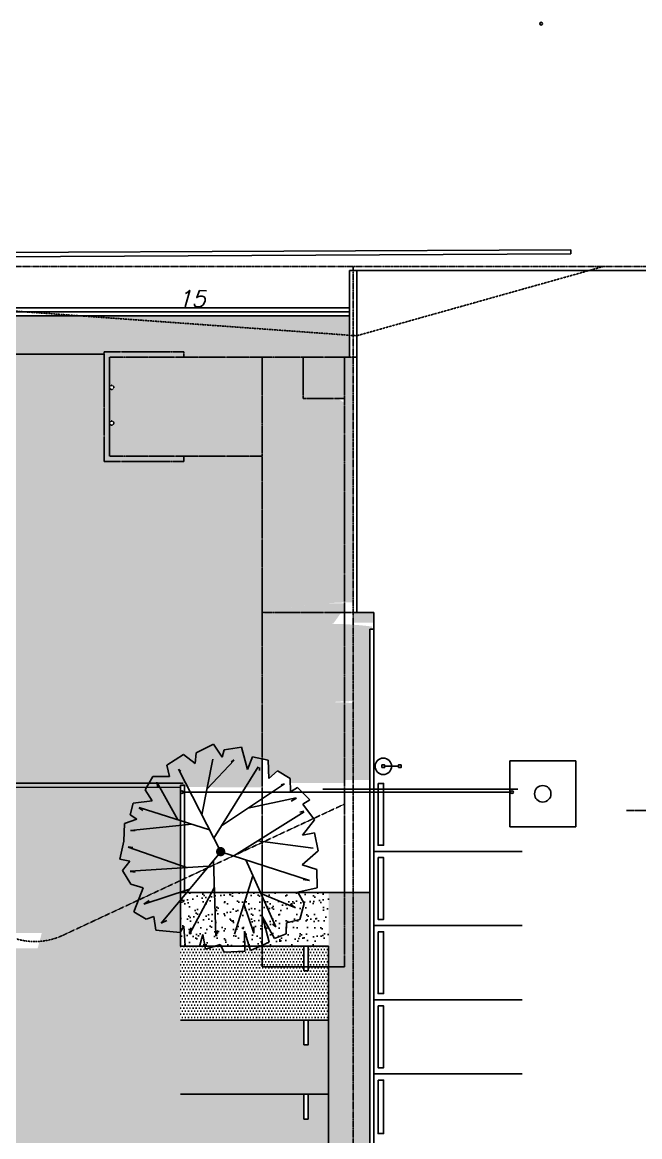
# Model space of a CAD drawing. Extents: x -13328 to 38686, y -10157 to 7853.
# Drawn here: x 24005 to 24904, y 5069 to 6692 of the extents above; entities that cross this region are included whole.
import ezdxf
from ezdxf.enums import TextEntityAlignment as Align

# ---------------------------------------------------------------- set-up
doc = ezdxf.new("R2010")
doc.units = 0
doc.header["$LTSCALE"] = 1.5
doc.header["$MEASUREMENT"] = 0
for name, pattern in [('CENTER', [2, 1.25, -0.25, 0.25, -0.25]), ('CENTER2', [1.125, 0.7500000000000001, -0.125, 0.125, -0.125]), ('HIDDEN', [0.375, 0.25, -0.125]), ('PHANTOM2', [1.25, 0.6250000000000001, -0.125, 0.125, -0.125, 0.125, -0.125])]:
    doc.linetypes.add(name, pattern=pattern)
doc.layers.get('0').update_dxf_attribs({"color": 8})
for name, color, linetype in [('C-Conc-curb', 3, 'Continuous'), ('C-curb-exs', 41, 'Continuous'), ('C-fence-chain-link', 2, 'FENCE_'), ('C-fence-chain-link-exs', 30, 'FENCE_'), ('C-grades-contour-exs', 8, 'HIDDEN'), ('C-PROP-LINE', 7, 'PHANTOM2'), ('C-STRIPE-exs', 8, 'Continuous'), ('C-STRIPING', 2, 'Continuous'), ('Demo', 8, 'CENTER2'), ('Grid', 8, 'CENTER'), ('HATCH-asphalt', 8, 'Continuous'), ('Hatch-conc', 1, 'Continuous'), ('L-trees', 8, 'CENTER2')]:
    doc.layers.add(name, color=color, linetype=linetype)
doc.styles.add('SIMP210', font='ROMANS.SHX', dxfattribs={"oblique": 15, "height": 34})
doc.styles.add('STANDARD_', font='txt')
doc.linetypes.add('FENCE_', pattern='A,1.5,-0.1,["X",STANDARD_,S=0.1,R=0,X=-0.05,Y=-0.05],-0.08', length=1.68)
pattern_1 = [(0, (25232.39942423953, 4477.274711707314), (2.25, 4.5), [0, -4.5])]

# ---------------------------------------------------------------- blocks, each defined once
blk = doc.blocks.new('AE24A')
for p, q in [((-0.05703983792432155, 0.5233398228817805), (0.04115298877468376, 0.5437947310554136)), ((0.04115298877468376, 0.5437947310554136), (0.05135860387736102, 0.4906296988685881)), ((-0.2616028611521415, 0.4722357944438045), (-0.1981799534155471, 0.4885908564504007)), ((-0.1981799534155471, 0.4885908564504007), (-0.1756760891983049, 0.4518030476008335)), ((-0.1756760891983049, 0.4518030476008335), (-0.1511439797081948, 0.519262138045633)), ((-0.1511439797081948, 0.519262138045633), (-0.05703983792432155, 0.5233398228817805)), ((-0.1476411303226541, 0.1548052463913336), (-0.1147343510017436, 0.485708428081125)), ((-0.1147343510017436, 0.485708428081125), (-0.1147343510017436, 0.4621516840998083)), ((-0.02573256119626421, 0.4993919879198074), (-0.02148890594958175, 0.4739300560904667)), ((0.08624245895066451, 0.1850629282416776), (-0.02499349992262978, 0.4994109958643094)), ((0.05135860387736102, 0.4906296988685881), (0.1025154568690141, 0.5294785114670049)), ((0.07862104422406446, 0.06521432753652334), (0.1055604620416943, 0.4888432261068374)), ((0.1025154568690141, 0.5294785114670049), (0.1761439797085131, 0.4845131716140259)), ((0.1073713816515465, 0.4884057476883754), (0.1110177792654667, 0.4621516840998083)), ((0.1761439797085131, 0.4845131716140259), (0.1945591590106233, 0.4190929235874137)), ((-0.2738689158970828, 0.3700277375676251), (-0.2616028611521415, 0.4722357944438045)), ((-0.1173527717544403, 0.06026454770471901), (-0.2387783022784333, 0.4392766514793038)), ((-0.2359382193023976, 0.4407805693335831), (-0.2227027611295398, 0.4209273820742965)), ((0.1945591590106233, 0.4190929235874137), (0.2518329421902763, 0.4395256704303847)), ((0.2518329421902763, 0.4395256704303847), (0.3254614650297754, 0.4681581096074297)), ((0.3254614650297754, 0.4681581096074297), (0.3643200689068635, 0.4027378615808175)), ((-0.4047712219160076, 0.3659278914005881), (-0.3331709443493764, 0.4068155464171923)), ((-0.4047712219160076, 0.2759750503641953), (-0.4047712219160076, 0.3659278914005881)), ((-0.3331709443493764, 0.4068155464171923), (-0.2738689158970828, 0.3700277375676251)), ((0.2032504035671536, 0.1689000102924183), (0.2827857045269866, 0.4150381960207596)), ((0.2827857045269866, 0.4150381960207596), (0.2631550845037509, 0.3855922659859061)), ((0.3643200689068635, 0.4027378615808175), (0.3499935745196581, 0.3597892028153638)), ((-0.374840066367824, 0.3443679639603943), (-0.3453941363329704, 0.3384787779068574)), ((-0.1721697495738681, 0.2313677578931674), (-0.3666321465932469, 0.3397915827808902)), ((0.0002339452551041177, 0), (0.3858464595907662, 0.3208112198626623)), ((0.3499935745196581, 0.3597892028153638), (0.4236542917285533, 0.3495728293939919)), ((0.3858464595907662, 0.3208112198626623), (0.3711234946315471, 0.2913652898278087)), ((0.4236542917285533, 0.3495728293939919), (0.4359203464734946, 0.2187323333407676)), ((-0.5234074731899909, 0.200338428915984), (-0.4661336900105653, 0.2902912699526041)), ((-0.4661336900105653, 0.2902912699526041), (-0.4047712219160076, 0.2759750503641953)), ((-0.4763714994826387, 0.1369791846382213), (-0.5234074731899909, 0.200338428915984)), ((-0.4457504178351428, 0.2256225140299648), (-0.433731926437531, 0.2148058717139065)), ((0.0002339452551041177, 0), (-0.4448897137260701, 0.2281310053076595)), ((0.4359203464734946, 0.2187323333407676), (0.4011504275113111, 0.1982995864977966)), ((0.4011504275113111, 0.1982995864977966), (0.5075206240403531, 0.1921608979127996)), ((0.5075206240403531, 0.1921608979127996), (0.5116093089552578, 0.1144854340464008)), ((-0.5806812563694166, 0.03884881259841677), (-0.5336452826622917, 0.1328793384711844)), ((-0.5336452826622917, 0.1328793384711844), (-0.4763714994826387, 0.1369791846382213)), ((0.1945079326908399, 0.03422379668336362), (0.4447383197768886, 0.1676923836348578)), ((0.4447383197768886, 0.1676923836348578), (0.4103847346780185, 0.1618031976977363)), ((0.4453188156987835, 0.1626486936584115), (0.4207805407279466, 0.1567595076048747)), ((-0.1986636790168177, 0.1019373247399926), (-0.4980218961788978, 0.04196477623190731)), ((-0.3393636542093645, 0.0737499037059024), (-0.4942263572663705, -0.07310100190807134)), ((0.5116093089552578, 0.1144854340464008), (0.4461581559457954, 0.09609152962161716)), ((0.4461581559457954, 0.09609152962161716), (0.5259036089730671, 0.08177531003320837)), ((0.5259036089730671, 0.08177531003320837), (0.501371499482957, 0.002038842418187414)), ((-0.5090809788027855, -0.008177531003411787), (-0.5806812563694166, 0.03884881259841677)), ((-0.4979579307325821, 0.04389153083320707), (-0.4975314415712546, 0.04401947755832225)), ((-0.07281058404601026, 0.03743616305291653), (-0.4569959860016297, -0.202295653289184)), ((0.0002339452551041177, 0), (0.1551866743759547, -0.4801180771319196)), ((0.0467470512305681, 0.03869668568950146), (0.4545536297885064, 0.02635191951412708)), ((0.4545536297885064, 0.02635191951412708), (0.4251076997536529, 0.01457354752346873)), ((0.501371499482957, 0.002038842418187414), (0.5422905430025367, -0.01839390442478361)), ((-0.5643265167093432, -0.1124465916284407), (-0.5500000223221377, -0.01839390442478361)), ((-0.5500000223221377, -0.01839390442478361), (-0.5090809788027855, -0.008177531003411787)), ((-0.494867603126977, -0.07056763663422316), (-0.4828084764956202, -0.05609668465331197)), ((-0.1397367849201601, -0.004325808142311871), (-0.3650247563562061, -0.3446667990647256)), ((0.5422905430025367, -0.01839390442478361), (0.5361414184453679, -0.1308404960532243)), ((-0.4436298257933231, -0.145134554310971), (-0.5643265167093432, -0.1124465916284407)), ((0.02298626064316522, -0.07049761561211199), (-0.2155973322876434, -0.4511150780599564)), ((0.1302023164973889, -0.1740332877961919), (0.4447383197768886, -0.07376424269750714)), ((-0.5111414184450496, -0.1717281510698285), (-0.4436298257933231, -0.145134554310971)), ((-0.4927262391427121, -0.2555423035212243), (-0.5111414184450496, -0.1717281510698285)), ((-0.2337079545902725, -0.1462874085409567), (-0.2897231939202811, -0.4074722044169903)), ((0.0439036500686143, -0.1353097478859127), (0.4054770797304172, -0.2975533109856769)), ((0.2823878777492155, -0.1255189658841118), (0.439830664712872, -0.1797695907298476)), ((0.439830664712872, -0.1797695907298476), (0.4054770797304172, -0.1797695907298476)), ((0.4297712219163259, -0.1288016536350369), (0.5341131731725, -0.1614896163175672)), ((0.5361414184453679, -0.1308404960532243), (0.4297712219163259, -0.1288016536350369)), ((0.5341131731725, -0.1614896163175672), (0.4891054447380156, -0.2616809921062213)), ((-0.4538945243182297, -0.2092155208811164), (-0.4386395815015476, -0.2092155208811164)), ((-0.05775893544318933, -0.1993121382547542), (-0.01863824151928384, -0.4996606786735356)), ((0.2257314327218864, -0.2168986726319417), (0.30078574670938, -0.3995896423002705)), ((0.4891054447380156, -0.2616809921062213), (0.3520540141619222, -0.224871021925992)), ((0.3520540141619222, -0.224871021925992), (0.4686298257936414, -0.2902912699526041)), ((-0.3945334124439341, -0.2596199883573718), (-0.4927262391427121, -0.2555423035212243)), ((-0.4354524559632864, -0.3066463319592003), (-0.3945334124439341, -0.2596199883573718)), ((0.4054770797304172, -0.2975533109856769), (0.3907541146547828, -0.2798857529414818)), ((0.4686298257936414, -0.2902912699526041), (0.4440977163035313, -0.3536726755610289)), ((-0.3945334124439341, -0.3741054224039999), (-0.4354524559632864, -0.3066463319592003)), ((-0.3650247563562061, -0.3446667990647256), (-0.3601171014086049, -0.3269992410205305)), ((0.3847634934818416, -0.3557115179792163), (0.3663805085491276, -0.4272704545908255)), ((0.4440977163035313, -0.3536726755610289), (0.3847634934818416, -0.3557115179792163)), ((-0.3229653292466992, -0.3761442648221873), (-0.3945334124439341, -0.3741054224039999)), ((-0.345469193463714, -0.4149930774206041), (-0.3229653292466992, -0.3761442648221873)), ((-0.2799858460848554, -0.4804133254472163), (-0.345469193463714, -0.4149930774206041)), ((-0.2877859835932668, -0.4088139253435656), (-0.271779311187629, -0.3800019150367007)), ((0.2190912685007333, -0.4170319198387915), (0.1945591590106233, -0.5213009804638205)), ((0.280453736595291, -0.4497420438519839), (0.2190912685007333, -0.4170319198387915)), ((0.3024163245502223, -0.4035586591344327), (0.2827857045269866, -0.3741127290995792)), ((-0.2554537365949727, -0.4436255165974217), (-0.2799858460848554, -0.4804133254472163)), ((-0.1715874042831729, -0.5069847608751843), (-0.2554537365949727, -0.4436255165974217)), ((-0.2190752735548358, -0.4493915640050545), (-0.212887451117922, -0.4271154031157494)), ((-0.0897815116138645, -0.4415645128487995), (-0.1715874042831729, -0.5069847608751843)), ((-0.1020475663588059, -0.5069847608751843), (-0.0897815116138645, -0.4415645128487995)), ((0.07183422282173524, -0.4395256704306121), (-0.003854739659800543, -0.5253786652999679)), ((0.09636633231184533, -0.519262138045633), (0.07183422282173524, -0.4395256704306121)), ((0.1551866743759547, -0.4801180771319196), (0.1502790193119381, -0.4447829611599445)), ((0.3663805085491276, -0.4272704545908255), (0.280453736595291, -0.4497420438519839)), ((-0.003854739659800543, -0.5253786652999679), (-0.1020475663588059, -0.5069847608751843)), ((0.1945591590106233, -0.5213009804638205), (0.09636633231184533, -0.519262138045633))]:
    blk.add_line(p, q)
at = {"const_width": 0.025}
blk.add_lwpolyline([(-0.01250000000004547, 0, 1), (0.01250000000004547, 0, 1)], format="xyb", close=True, dxfattribs=at)
blk = doc.blocks.new('Ztree1')
at = {"xscale": -270, "yscale": 270, "zscale": 540, "rotation": 90}
blk.add_blockref('AE24A', (0, 0), dxfattribs=at)

msp = doc.modelspace()

# ---------------------------------------------------------------- hatches: boundary and pattern name
at = {"layer": 'HATCH-asphalt', "transparency": 33554684}
h = msp.add_hatch(dxfattribs=at)
h.set_pattern_fill('DOTS', color=256, scale=72)
h.set_pattern_definition(pattern_1)
h.paths.add_polyline_path([(24354.06412661628, 6059.987752396234), (24132.02973306057, 6059.987752396234), (24132.02973306057, 6203.987752396234), (24354.06412661628, 6203.987752396234), (24481.26998743065, 6203.987752396234), (24481.26998743065, 6263.987752396234), (23011.06412661628, 6263.987752396234), (23011.06412661628, 5583.523986930588), (23300.05317749742, 5583.523247270464, -0.9988839815838622), (23304.05317250986, 5583.51878070858, -1.001117265304794), (23300.05317749742, 5583.523247270464), (23227.06412661628, 5583.523434084083), (23227.06412661628, 5576.282286381949), (24235.06412661629, 5577.730273374253), (24354.06412661628, 5577.520709298584), (24354.06412661628, 5583.519915258452), (24239.06412633903, 5583.519656209048, -0.9997367622128498), (24235.06412661628, 5583.520709298584, -1.000263307099528), (24239.06412633903, 5583.519656209048), (24354.06412661628, 5583.519915258452), (24354.06412661628, 5831.987752396234)])
h.paths.add_polyline_path([(23947.06412662196, 5583.520860123293, -0.9999622945980924), (23951.06412661628, 5583.520709298584, -1.000037706823659), (23947.06412662196, 5583.520860123293), (23592.05316947867, 5583.522262769445, -1.000870894775581), (23588.05317250986, 5583.51878070858, -0.9991298630221673), (23592.05316947867, 5583.522262769445)], flags=16)
h.paths.add_polyline_path([(23272.75849590794, 6204.341519585449), (23272.75849590794, 6323.591519585449), (23235.10611607647, 6333.6804443544), (23235.10611607647, 6214.4304443544)], flags=9)
h.paths.add_polyline_path([(23318.52725433562, 5657.065991196581), (23563.77725433562, 5657.065991196581), (23575.8757980478, 5702.218371028048), (23330.6257980478, 5702.218371028048)], flags=24)
h.paths.add_polyline_path([(23965.53820844203, 5657.067919786585), (24210.78820844203, 5657.067919786585), (24222.88675215422, 5702.220299618051), (23977.63675215422, 5702.220299618051)], flags=24)
h.paths.add_polyline_path([(24322.46419138079, 6221.984207419837), (24388.24552176502, 6221.91201153543), (24394.26915917855, 6244.2942443129), (24328.48782879432, 6244.366440197308)], flags=24)
h.paths.add_polyline_path([(23354.29994906098, 6167.906966500256), (23405.70284657435, 6167.85055113703), (23411.72648398787, 6190.232783914502), (23360.32358647451, 6190.289199277728)], flags=24)
h.paths.add_polyline_path([(23037.3851365821, 6164.632948368162), (23103.16646696633, 6164.560752483754), (23109.19010437986, 6186.942985261226), (23043.40877399563, 6187.015181145633)], flags=24)
h.paths.add_polyline_path([(23880.35725618921, 6245.888878412552), (23946.13858657344, 6245.816682528144), (23952.16222398696, 6268.198915305615), (23886.38089360273, 6268.271111190023)], flags=9)
h = msp.add_hatch(dxfattribs=at)
h.set_pattern_fill('DOTS', color=256, scale=72)
h.set_pattern_definition(pattern_1)
h.paths.add_polyline_path([(24354.06412661628, 6203.987752396234), (24308.53823571575, 6203.987752396234), (24308.24904801323, 6203.634658817213), (24307.83689385466, 6203.987752396234), (24132.02973306057, 6203.987752396234), (24132.02973306057, 6159.978704142626, -1), (24138.02973306057, 6159.978704142626, -1), (24132.02973306057, 6159.978704142626), (24132.02973306057, 6108.018251729258, -1), (24138.02973306057, 6108.018251729258, -1), (24132.02973306057, 6108.018251729258), (24132.02973306057, 6059.987752396234), (24354.06412661628, 6059.987752396234)])
h.paths.add_polyline_path([(24414.06412661628, 6203.987752396234), (24354.06412661628, 6203.987752396234), (24354.06412661628, 6059.987752396234), (24354.06412661628, 5833.964717966348), (24356.37177147163, 5831.987752396234), (24363.97663558881, 5831.987752396234, -0.0515615413961008), (24474.06412661628, 5846.785786899396), (24474.06412661628, 6137.242023917908), (24464.18109204896, 6143.987752396234), (24414.06412661628, 6143.987752396234)])
h.paths.add_polyline_path([(24474.06412661628, 6203.987752396234), (24414.06412661628, 6203.987752396234), (24414.06412661628, 6143.987752396234), (24464.18109204896, 6143.987752396234), (24474.06412661628, 6143.987752396234)], flags=17)
h.paths.add_polyline_path([(24487.06412661628, 6203.987752396234), (24474.06412661628, 6203.987752396234), (24474.06412661628, 6143.987752396234), (24474.06412661628, 5846.785786899396, -0.006019772126065515), (24487.06412661628, 5847.026944870729)])
h.paths.add_polyline_path([(24474.06412661628, 5845.084547639122, 0.01068087332884963), (24451.00152455565, 5845.586081993923, 0.04084623181060823), (24363.97663558881, 5831.987752396234), (24474.06412661628, 5831.987752396234)], flags=17)
h.paths.add_polyline_path([(24469.44549237628, 5831.987752396234), (24363.97663558881, 5831.987752396234, 0.003627157233427565), (24356.37396516589, 5830.095748488719), (24354.06412661628, 5827.275472407271), (24354.06412661628, 5815.586121453106), (24450.79508832905, 5815.586121453106, -0.0006380440649998651), (24452.096696632, 5815.584460485525, -0.002867003306938079), (24457.93109641619, 5815.992325015066)])
h.paths.add_polyline_path([(24474.06412661628, 5815.055013395674, 0.01077272518494795), (24452.096696632, 5815.584460485525, 0.04890221432468404), (24354.06412661628, 5798.427931314356), (24354.06412661628, 5710.184429160909), (24450.79508832906, 5701.586121453106, -0.003449840928448063), (24456.25944125623, 5701.548418707639, -0.01126499804264038), (24474.06412661628, 5702.693864014233)])
h.paths.add_polyline_path([(24452.096696632, 5815.584460485525, 0.0006380440649991271), (24450.79508832905, 5815.586121453106), (24354.06412661628, 5815.586121453106), (24354.06412661628, 5798.427931314356, -0.04890221432468343)])
h.paths.add_polyline_path([(24456.25944125623, 5701.548418707639, 0.003449840928448494), (24450.79508832906, 5701.586121453106), (24354.06412661628, 5710.184429160909), (24354.06412661628, 5678.763668518761, -0.06639268406280464)])
h.paths.add_polyline_path([(24474.06412661628, 5700.901883670081, 0.01124916334821525), (24456.25944125623, 5701.548418707639, 0.06639268406280441), (24354.06412661628, 5678.763668518761), (24354.06412661628, 5618.687533186092), (24362.79995402013, 5616.76814578801), (24363.90092892589, 5590.25608257934), (24376.59804169838, 5601.304224329565), (24394.81199611848, 5590.25608257934), (24395.00389444846, 5583.520007479517), (24474.06412661628, 5583.520185570873)])
h.paths.add_polyline_path([(24487.06412661628, 5814.294836595396, 0.006383694818699031), (24474.06412661628, 5815.055013395674), (24474.06412661628, 5702.693864014233, -0.00821025065425273), (24487.06412661628, 5703.022784955309)])
h.paths.add_polyline_path([(24487.06412661628, 5699.921710592255, 0.008230923212133841), (24474.06412661628, 5700.901883670081), (24474.06412661628, 5588.007515425546), (24487.06412661628, 5588.007533450806)])
h.paths.add_polyline_path([(24511.06412661628, 5696.972941650125, 0.01526900868033423), (24487.06412661628, 5699.921710592255), (24487.06412661628, 5588.007533450806), (24511.06412661628, 5588.007566728209)])
h.paths.add_polyline_path([(24511.06412661628, 5721.038384247585), (24490.57900871165, 5721.038384247585), (24490.57900871165, 5814.032027798109, 0.001727796112909059), (24487.06412661628, 5814.294836595396), (24487.06412661628, 5703.022784955309), (24487.06412661628, 5699.921710592255, -0.01526900868033425), (24511.06412661628, 5696.972941650125)])
h.paths.add_polyline_path([(24511.06412661628, 5807.987752396233), (24517.06412661628, 5807.987752396233), (24517.06412661628, 5809.215998005988), (24514.79273739862, 5808.781478058121), (24514.24909998922, 5811.623262781914, 0.011664497877581), (24490.57900871165, 5814.032027798109), (24490.57900871165, 5721.038384247585), (24511.06412661628, 5721.038384247585)])
h.paths.add_polyline_path([(24517.06412661628, 5831.987752396234), (24487.06412661628, 5831.987752396234), (24487.06412661628, 5817.026271950671, -0.001722996764496839), (24490.57900871165, 5817.038384247585), (24517.06412661628, 5817.038384247585)])
h.paths.add_polyline_path([(24370.77620768412, 6107.59274986442), (24436.55753806835, 6107.520553980012), (24442.58117548188, 6129.902786757482), (24376.79984509765, 6129.97498264189)], flags=24)
h.paths.add_polyline_path([(24371.49883399882, 5849.556057395819), (24437.28016438305, 5849.483861511412), (24443.30380179658, 5871.866094288883), (24377.52247141235, 5871.938290173291)], flags=24)
h.paths.add_polyline_path([(24370.77620768412, 5799.185999990927), (24436.55753806835, 5799.113804106519), (24442.58117548188, 5821.496036883989), (24376.79984509765, 5821.568232768397)], flags=9)
h = msp.add_hatch(dxfattribs=at)
h.set_pattern_fill('DOTS', color=256, scale=72)
h.set_pattern_definition(pattern_1)
edge = h.paths.add_edge_path()
edge.add_line((23928.67492106581, 5431.056097972076), (23898.65437400676, 5578.322705297373))
edge.add_line((23898.65437400676, 5578.322705297373), (23227.05705708868, 5576.875452834423))
edge.add_line((23227.05705708868, 5576.875452834423), (23227.06412661627, 5298.28110134113))
edge.add_arc((23167.06412661628, 5298.281101341129), 60, -90, 0, ccw=False)
edge.add_line((23167.06412661628, 5238.281101341129), (23106.43486966578, 5238.281101341129))
edge.add_line((23106.43486966578, 5238.281101341129), (23047.06412661628, 4582.643907300139))
edge.add_line((23047.06412661628, 4582.643907300139), (23047.06412661628, 4554.281101341129))
edge.add_line((23047.06412661628, 4554.281101341129), (23047.06412661628, 4494.141615587954))
edge.add_line((23047.06412661628, 4494.141615587954), (23281.06343899589, 4510.203387793636))
edge.add_line((23281.06343899589, 4510.203387793636), (23633.03129779379, 4452.404770298951))
edge.add_line((23633.03129779379, 4452.404770298951), (23950.35420990683, 4459.488884356579))
edge.add_line((23950.35420990683, 4459.48888435658), (24256.28063255552, 4474.113807072692))
edge.add_arc((24283.06412661628, 4434.28110134113), 48.00000000000043, 90.0000000000004, 123.916869201509, ccw=False)
edge.add_line((24283.06412661628, 4482.28110134113), (24427.12537250821, 4482.28110134113))
edge.add_line((24427.12537250821, 4482.281101341131), (24451.06412661628, 4483.42550209514))
edge.add_line((24451.06412661628, 4483.42550209514), (24451.06412661628, 4590.281101341131))
edge.add_line((24451.06412661628, 4590.281101341131), (24421.06412661628, 4590.281101341131))
edge.add_line((24421.06412661628, 4590.281101341131), (24421.06412661628, 4554.281101341131))
edge.add_line((24421.06412661628, 4554.281101341131), (24415.06412661628, 4554.281101341131))
edge.add_line((24415.06412661628, 4554.281101341131), (24415.06412661628, 4590.281101341131))
edge.add_line((24415.06412661628, 4590.281101341131), (24421.06412661628, 4590.281101341131))
edge.add_line((24421.06412661628, 4590.281101341131), (24451.06412661628, 4590.281101341131))
edge.add_line((24451.06412661628, 4590.281101341131), (24451.06412661628, 4698.281101341131))
edge.add_line((24451.06412661628, 4698.281101341131), (24421.06412661628, 4698.281101341131))
edge.add_line((24421.06412661628, 4698.281101341131), (24421.06412661628, 4662.281101341131))
edge.add_line((24421.06412661628, 4662.281101341131), (24415.06412661628, 4662.281101341131))
edge.add_line((24415.06412661628, 4662.281101341131), (24415.06412661628, 4698.281101341131))
edge.add_line((24415.06412661628, 4698.281101341131), (24421.06412661628, 4698.281101341131))
edge.add_line((24421.06412661628, 4698.281101341131), (24451.06412661628, 4698.281101341131))
edge.add_line((24451.06412661628, 4698.281101341131), (24451.06412661628, 4806.281101341131))
edge.add_line((24451.06412661628, 4806.281101341131), (24421.06412661628, 4806.281101341131))
edge.add_line((24421.06412661628, 4806.281101341131), (24421.06412661628, 4770.281101341131))
edge.add_line((24421.06412661628, 4770.281101341131), (24415.06412661628, 4770.281101341131))
edge.add_line((24415.06412661628, 4770.28110134113), (24415.06412661628, 4806.28110134113))
edge.add_line((24415.06412661628, 4806.281101341131), (24421.06412661628, 4806.281101341131))
edge.add_line((24421.06412661628, 4806.281101341131), (24451.06412661628, 4806.281101341131))
edge.add_line((24451.06412661628, 4806.281101341131), (24451.06412661628, 4914.281101341131))
edge.add_line((24451.06412661628, 4914.281101341131), (24421.06412661628, 4914.281101341131))
edge.add_line((24421.06412661628, 4914.281101341131), (24421.06412661628, 4878.281101341131))
edge.add_line((24421.06412661628, 4878.281101341131), (24415.06412661628, 4878.281101341131))
edge.add_line((24415.06412661628, 4878.281101341131), (24415.06412661628, 4914.281101341131))
edge.add_line((24415.06412661628, 4914.281101341131), (24421.06412661628, 4914.281101341131))
edge.add_line((24421.06412661628, 4914.281101341131), (24451.06412661628, 4914.281101341131))
edge.add_line((24451.06412661628, 4914.281101341131), (24451.06412661628, 5022.281101341131))
edge.add_line((24451.06412661628, 5022.281101341131), (24421.06412661628, 5022.281101341131))
edge.add_line((24421.06412661628, 5022.281101341131), (24421.06412661628, 4986.281101341131))
edge.add_line((24421.06412661628, 4986.281101341131), (24415.06412661628, 4986.281101341131))
edge.add_line((24415.06412661628, 4986.281101341131), (24415.06412661628, 5022.281101341131))
edge.add_line((24415.06412661628, 5022.281101341131), (24421.06412661628, 5022.281101341131))
edge.add_line((24421.06412661628, 5022.281101341131), (24451.06412661628, 5022.281101341131))
edge.add_line((24451.06412661628, 5022.281101341131), (24451.06412661628, 5130.281101341131))
edge.add_line((24451.06412661628, 5130.281101341131), (24421.06412661628, 5130.281101341131))
edge.add_line((24421.06412661628, 5130.281101341131), (24421.06412661628, 5094.281101341131))
edge.add_line((24421.06412661628, 5094.281101341131), (24415.06412661628, 5094.281101341131))
edge.add_line((24415.06412661628, 5094.281101341131), (24415.06412661628, 5130.281101341131))
edge.add_line((24415.06412661628, 5130.281101341131), (24421.06412661628, 5130.281101341131))
edge.add_line((24421.06412661628, 5130.281101341131), (24451.06412661628, 5130.281101341131))
edge.add_line((24451.06412661628, 5130.281101341131), (24451.06412661628, 5238.281101341131))
edge.add_line((24451.06412661628, 5238.281101341131), (24421.06412661628, 5238.281101341131))
edge.add_line((24421.06412661628, 5238.281101341131), (24421.06412661628, 5202.281101341131))
edge.add_line((24421.06412661628, 5202.281101341131), (24415.06412661628, 5202.281101341131))
edge.add_line((24415.06412661628, 5202.281101341131), (24415.06412661628, 5238.281101341131))
edge.add_line((24415.06412661628, 5238.281101341131), (24421.06412661628, 5238.281101341131))
edge.add_line((24421.06412661628, 5238.281101341131), (24451.06412661628, 5238.281101341131))
edge.add_line((24451.06412661628, 5238.281101341131), (24442.30977624577, 5238.281101341131))
edge.add_line((24442.30977624577, 5238.281101341131), (24235.06412661628, 5238.281101341131))
edge.add_line((24235.06412661628, 5238.28110134113), (24235.06412661628, 5387.229090431955))
edge.add_line((24235.06412661628, 5387.229090431956), (24063.56680040201, 5361.726566019945))
edge.add_arc((24023.03052627691, 5448.748462575095), 95.99999999999976, 190.62005923007, 294.9769015887349, ccw=False)
edge = h.paths.add_edge_path(flags=16)
edge.add_arc((23899.06412661628, 5178.281101341135), 48, -89.99999999999869, 90.00000000000108, ccw=False)
edge.add_line((23899.06412661628, 5130.281101341135), (23767.06412661628, 5130.281101341131))
edge.add_line((23767.06412661628, 5130.281101341131), (23767.06412661628, 5094.28110134113))
edge.add_line((23767.06412661628, 5094.28110134113), (23761.06412661628, 5094.28110134113))
edge.add_line((23761.06412661628, 5094.28110134113), (23761.06412661628, 5130.281101341131))
edge.add_line((23761.06412661628, 5130.281101341131), (23731.06412661629, 5130.28110134113))
edge.add_line((23731.06412661629, 5130.28110134113), (23731.06412661628, 5022.28110134113))
edge.add_line((23731.06412661628, 5022.28110134113), (23767.06412661628, 5022.28110134113))
edge.add_line((23767.06412661628, 5022.28110134113), (23767.06412661628, 4986.28110134113))
edge.add_line((23767.06412661628, 4986.28110134113), (23761.06412661628, 4986.28110134113))
edge.add_line((23761.06412661628, 4986.28110134113), (23761.06412661628, 5022.28110134113))
edge.add_line((23761.06412661628, 5022.28110134113), (23731.06412661628, 5022.28110134113))
edge.add_line((23731.06412661628, 5022.28110134113), (23731.06412661628, 4914.28110134113))
edge.add_line((23731.06412661628, 4914.28110134113), (23767.06412661628, 4914.28110134113))
edge.add_line((23767.06412661628, 4914.28110134113), (23767.06412661628, 4878.28110134113))
edge.add_line((23767.06412661628, 4878.28110134113), (23761.06412661628, 4878.28110134113))
edge.add_line((23761.06412661628, 4878.28110134113), (23761.06412661628, 4914.28110134113))
edge.add_line((23761.06412661628, 4914.28110134113), (23731.06412661628, 4914.28110134113))
edge.add_line((23731.06412661628, 4914.28110134113), (23731.06412661628, 4806.28110134113))
edge.add_line((23731.06412661628, 4806.28110134113), (23767.06412661628, 4806.28110134113))
edge.add_line((23767.06412661628, 4806.28110134113), (23767.06412661628, 4770.28110134113))
edge.add_line((23767.06412661628, 4770.28110134113), (23761.06412661628, 4770.28110134113))
edge.add_line((23761.06412661628, 4770.28110134113), (23761.06412661628, 4806.28110134113))
edge.add_line((23761.06412661628, 4806.28110134113), (23731.06412661628, 4806.28110134113))
edge.add_line((23731.06412661628, 4806.28110134113), (23731.06412661627, 4698.28110134113))
edge.add_line((23731.06412661627, 4698.28110134113), (23767.06412661628, 4698.28110134113))
edge.add_line((23767.06412661628, 4698.28110134113), (23767.06412661628, 4662.28110134113))
edge.add_line((23767.06412661628, 4662.28110134113), (23761.06412661628, 4662.28110134113))
edge.add_line((23761.06412661628, 4662.28110134113), (23761.06412661628, 4698.28110134113))
edge.add_line((23761.06412661628, 4698.28110134113), (23731.06412661627, 4698.28110134113))
edge.add_line((23731.06412661627, 4698.28110134113), (23731.06412661627, 4590.28110134113))
edge.add_line((23731.06412661627, 4590.28110134113), (23899.06412661628, 4590.281101341135))
edge.add_arc((23899.06412661628, 4542.281101341135), 48, -89.99999999999892, 90.00000000000108, ccw=False)
edge.add_line((23899.06412661628, 4494.281101341135), (23731.06412661628, 4494.28110134113))
edge.add_line((23731.06412661628, 4494.28110134113), (23563.06412661628, 4494.28110134113))
edge.add_arc((23563.06412661628, 4542.28110134113), 48, 90, 270, ccw=False)
edge.add_line((23563.06412661628, 4590.28110134113), (23731.06412661627, 4590.28110134113))
edge.add_line((23731.06412661627, 4590.28110134113), (23731.06412661627, 4698.28110134113))
edge.add_line((23731.06412661627, 4698.28110134113), (23701.06412661628, 4698.28110134113))
edge.add_line((23701.06412661628, 4698.28110134113), (23701.06412661628, 4662.28110134113))
edge.add_line((23701.06412661628, 4662.28110134113), (23695.06412661628, 4662.28110134113))
edge.add_line((23695.06412661628, 4662.28110134113), (23695.06412661628, 4698.28110134113))
edge.add_line((23695.06412661628, 4698.28110134113), (23701.06412661628, 4698.28110134113))
edge.add_line((23701.06412661628, 4698.28110134113), (23731.06412661627, 4698.28110134113))
edge.add_line((23731.06412661627, 4698.28110134113), (23731.06412661628, 4806.28110134113))
edge.add_line((23731.06412661628, 4806.28110134113), (23701.06412661628, 4806.28110134113))
edge.add_line((23701.06412661628, 4806.28110134113), (23701.06412661628, 4770.28110134113))
edge.add_line((23701.06412661628, 4770.28110134113), (23695.06412661628, 4770.28110134113))
edge.add_line((23695.06412661628, 4770.28110134113), (23695.06412661628, 4806.28110134113))
edge.add_line((23695.06412661628, 4806.28110134113), (23701.06412661628, 4806.28110134113))
edge.add_line((23701.06412661628, 4806.28110134113), (23731.06412661628, 4806.28110134113))
edge.add_line((23731.06412661628, 4806.28110134113), (23731.06412661628, 4914.28110134113))
edge.add_line((23731.06412661628, 4914.28110134113), (23701.06412661628, 4914.28110134113))
edge.add_line((23701.06412661628, 4914.28110134113), (23701.06412661628, 4878.28110134113))
edge.add_line((23701.06412661628, 4878.28110134113), (23695.06412661628, 4878.28110134113))
edge.add_line((23695.06412661628, 4878.28110134113), (23695.06412661628, 4914.28110134113))
edge.add_line((23695.06412661628, 4914.28110134113), (23701.06412661628, 4914.28110134113))
edge.add_line((23701.06412661628, 4914.28110134113), (23731.06412661628, 4914.28110134113))
edge.add_line((23731.06412661628, 4914.28110134113), (23731.06412661629, 5022.28110134113))
edge.add_line((23731.06412661628, 5022.28110134113), (23701.06412661627, 5022.28110134113))
edge.add_line((23701.06412661628, 5022.28110134113), (23701.06412661628, 4986.28110134113))
edge.add_line((23701.06412661628, 4986.28110134113), (23695.06412661628, 4986.28110134113))
edge.add_line((23695.06412661628, 4986.28110134113), (23695.06412661628, 5022.28110134113))
edge.add_line((23695.06412661628, 5022.28110134113), (23701.06412661628, 5022.28110134113))
edge.add_line((23701.06412661628, 5022.28110134113), (23731.06412661629, 5022.28110134113))
edge.add_line((23731.06412661628, 5022.28110134113), (23731.06412661629, 5130.28110134113))
edge.add_line((23731.06412661629, 5130.28110134113), (23701.06412661628, 5130.28110134113))
edge.add_line((23701.06412661628, 5130.28110134113), (23701.06412661628, 5094.28110134113))
edge.add_line((23701.06412661628, 5094.28110134113), (23695.06412661628, 5094.28110134113))
edge.add_line((23695.06412661628, 5094.28110134113), (23695.06412661628, 5130.28110134113))
edge.add_line((23695.06412661628, 5130.28110134113), (23563.06412661628, 5130.28110134113))
edge.add_arc((23563.06412661628, 5178.28110134113), 48, 90, 270, ccw=False)
edge.add_line((23563.06412661628, 5226.28110134113), (23731.06412661628, 5226.28110134113))
edge.add_line((23731.06412661628, 5226.28110134113), (23899.06412661628, 5226.281101341135))
edge = h.paths.add_edge_path(flags=0)
edge.add_arc((23899.06412661627, 5178.281101341135), 42, -89.99999999999818, 90.00000000000028, ccw=False)
edge.add_line((23899.06412661628, 5136.281101341135), (23731.06412661628, 5136.28110134113))
edge.add_line((23731.06412661628, 5136.28110134113), (23563.06412661628, 5136.28110134113))
edge.add_arc((23563.06412661628, 5178.28110134113), 42, 90, 270, ccw=False)
edge.add_line((23563.06412661628, 5220.28110134113), (23731.06412661628, 5220.28110134113))
edge.add_line((23731.06412661628, 5220.28110134113), (23899.06412661628, 5220.281101341135))
edge = h.paths.add_edge_path(flags=0)
edge.add_arc((23730.90205699667, 5178.28110134113), 12, -90, 0, ccw=False)
edge.add_line((23730.90205699667, 5166.28110134113), (23730.90205699667, 5156.285111265726))
edge.add_line((23730.90205699667, 5156.285111265726), (23732.90205699667, 5156.285111265726))
edge.add_line((23732.90205699667, 5156.285111265726), (23732.90205699667, 5152.285111265726))
edge.add_line((23732.90205699667, 5152.285111265726), (23728.90205699667, 5152.285111265726))
edge.add_line((23728.90205699667, 5152.285111265726), (23728.90205699667, 5156.285111265726))
edge.add_line((23728.90205699667, 5156.285111265726), (23730.90205699667, 5156.285111265726))
edge.add_line((23730.90205699667, 5156.285111265726), (23730.90205699667, 5166.28110134113))
edge.add_arc((23730.90205699667, 5178.28110134113), 12, 180, 270, ccw=False)
edge.add_arc((23730.90205699667, 5178.28110134113), 12, 0, 180, ccw=False)
h.paths.add_polyline_path([(23732.90205699667, 5180.285111265726), (23732.90205699667, 5176.285111265726), (23728.90205699667, 5176.285111265726), (23728.90205699667, 5180.285111265726)], flags=0)
edge = h.paths.add_edge_path(flags=0)
edge.add_arc((23899.06412661628, 4542.281101341135), 42, -89.99999999999898, 90.0000000000012, ccw=False)
edge.add_line((23899.06412661628, 4500.281101341135), (23731.06412661628, 4500.28110134113))
edge.add_line((23731.06412661628, 4500.28110134113), (23563.06412661628, 4500.28110134113))
edge.add_arc((23563.06412661628, 4542.28110134113), 42, 90, 270, ccw=False)
edge.add_line((23563.06412661628, 4584.28110134113), (23731.06412661628, 4584.28110134113))
edge.add_line((23731.06412661628, 4584.28110134113), (23899.06412661628, 4584.281101341135))
edge = h.paths.add_edge_path(flags=0)
edge.add_line((23732.90205699667, 4568.277091416534), (23732.90205699667, 4564.277091416534))
edge.add_line((23732.90205699667, 4564.277091416534), (23730.90205699667, 4564.277091416534))
edge.add_line((23730.90205699667, 4564.277091416534), (23730.90205699667, 4554.28110134113))
edge.add_arc((23730.90205699667, 4542.28110134113), 12, 0, 90, ccw=False)
edge.add_arc((23730.90205699667, 4542.28110134113), 12, -180, 0, ccw=False)
edge.add_arc((23730.90205699667, 4542.28110134113), 12, 90, 180, ccw=False)
edge.add_line((23730.90205699667, 4554.28110134113), (23730.90205699667, 4564.277091416534))
edge.add_line((23730.90205699667, 4564.277091416534), (23728.90205699667, 4564.277091416534))
edge.add_line((23728.90205699667, 4564.277091416534), (23728.90205699667, 4568.277091416534))
edge.add_line((23728.90205699667, 4568.277091416534), (23732.90205699667, 4568.277091416534))
h.paths.add_polyline_path([(23732.90205699667, 4544.277091416534), (23732.90205699667, 4540.277091416534), (23728.90205699667, 4540.277091416534), (23728.90205699667, 4544.277091416534)], flags=0)
edge = h.paths.add_edge_path()
edge.add_line((24235.06412661628, 5387.229090431956), (24235.06412661628, 5577.520709298585))
edge.add_line((24235.06412661628, 5577.520709298584), (23988.15452773263, 5578.165091709241))
edge.add_arc((23982.87145779009, 5526.661456070483), 51.77388639099562, 84.14327549510887, 95.65492409041913)
edge.add_line((23977.76982025161, 5578.183379622051), (23899.05687750448, 5578.321996471546))
edge.add_line((23899.05687750449, 5578.321996471546), (23928.67492106581, 5431.056097972076))
edge.add_arc((24023.03052627691, 5448.748462575096), 96.00000000000003, 190.6200592300702, 294.9769015887347)
edge.add_line((24063.56680040201, 5361.726566019945), (24235.06412661628, 5387.229090431956))
edge = h.paths.add_edge_path()
edge.add_line((24256.28063255552, 4474.113807072692), (23950.35420990683, 4459.488884356579))
edge.add_line((23950.35420990683, 4459.48888435658), (23633.03129779379, 4452.404770298952))
edge.add_line((23633.03129779379, 4452.404770298951), (23281.0634389959, 4510.203387793636))
edge.add_line((23281.06343899589, 4510.203387793637), (23047.06412661627, 4494.141615587955))
edge.add_line((23047.06412661628, 4494.141615587954), (23047.06412661628, 4271.987752396234))
edge.add_line((23047.06412661628, 4271.987752396234), (24311.33370934528, 4271.987752396234))
edge.add_line((24311.33370934528, 4271.987752396234), (24308.09824114334, 4300.254636368481))
edge.add_line((24308.09824114334, 4300.254636368481), (24292.72921796381, 4342.864592796246))
edge.add_line((24292.72921796381, 4342.864592796246), (24270.74785623255, 4377.114518137793))
edge.add_line((24270.74785623255, 4377.114518137792), (24249.12300111932, 4400.339975844179))
edge.add_arc((24283.06412661628, 4434.28110134113), 48.00000000000002, 123.916869201509, 224.9999999999936, ccw=False)
edge = h.paths.add_edge_path()
edge.add_line((24313.06412661627, 4256.869846371595), (24311.33370934528, 4271.987752396233))
edge.add_line((24311.33370934528, 4271.987752396234), (23047.06412661628, 4271.987752396234))
edge.add_line((23047.06412661628, 4271.987752396234), (23047.06412661628, 4266.281101341129))
edge.add_line((23047.06412661628, 4266.281101341129), (23167.06412661628, 4266.281101341129))
edge.add_arc((23167.06412661628, 4206.28110134113), 60, 0, 90, ccw=False)
edge.add_line((23227.06412661628, 4206.28110134113), (23821.06412661628, 4206.28110134113))
edge.add_arc((23821.06412661628, 4134.281101341129), 72.00000000000028, 35.39844449145562, 89.99999999999977, ccw=False)
edge.add_line((23879.75446021362, 4175.987752396234), (24247.06412661627, 4175.987752396234))
edge.add_line((24247.06412661627, 4175.987752396234), (24276.53908366764, 4211.976205523175))
edge.add_line((24276.53908366764, 4211.976205523175), (24313.06412661627, 4211.976205523175))
edge.add_line((24313.06412661627, 4211.976205523175), (24313.06412661627, 4216.428799383915))
edge.add_line((24313.06412661627, 4216.428799383915), (24313.06412661627, 4256.869846371595))
h.paths.add_polyline_path([(23106.43486966578, 5238.281101341129), (23047.06412661628, 5238.281101341129), (23047.06412661628, 5202.281101341129), (23047.06412661628, 5130.281101341129), (23096.65500923744, 5130.281101341129)], flags=17)
h.paths.add_polyline_path([(23047.06412661628, 5202.281101341129), (23041.06412661628, 5202.281101341129), (23041.06412661628, 5238.281101341129), (23011.06412661628, 5238.281101341129), (23011.06412661628, 5130.281101341129), (23047.06412661628, 5130.281101341129)])
h.paths.add_polyline_path([(23096.65500923744, 5130.281101341129), (23047.06412661628, 5130.281101341129), (23047.06412661628, 5094.281101341129), (23047.06412661628, 5022.281101341129), (23086.87514880911, 5022.281101341129)], flags=17)
h.paths.add_polyline_path([(23047.06412661628, 5094.281101341129), (23041.06412661628, 5094.281101341129), (23041.06412661628, 5124.836056466609), (23011.06412661628, 5124.836056466609), (23011.06412661628, 5022.281101341129), (23047.06412661628, 5022.281101341129)])
h.paths.add_polyline_path([(23041.06412661628, 5022.281101341129), (23011.06412661628, 5022.281101341129), (23011.06412661628, 4914.281101341129), (23047.06412661628, 4914.281101341129), (23047.06412661628, 4986.281101341129), (23041.06412661628, 4986.281101341129)])
h.paths.add_polyline_path([(23086.87514880911, 5022.281101341129), (23047.06412661628, 5022.281101341129), (23047.06412661628, 4986.281101341129), (23047.06412661628, 4914.281101341129), (23077.09528838077, 4914.281101341129)])
h.paths.add_polyline_path([(23077.09528838077, 4914.281101341129), (23047.06412661628, 4914.281101341129), (23047.06412661628, 4878.281101341129), (23047.06412661628, 4806.281101341129), (23067.31542795244, 4806.28110134113)], flags=17)
h.paths.add_polyline_path([(23047.06412661628, 4878.281101341129), (23041.06412661628, 4878.281101341129), (23041.06412661628, 4914.281101341129), (23011.06412661628, 4914.281101341129), (23011.06412661628, 4806.281101341129), (23047.06412661628, 4806.281101341129)])
h.paths.add_polyline_path([(23047.06412661628, 4770.281101341129), (23041.06412661628, 4770.281101341129), (23041.06412661628, 4806.281101341129), (23011.06412661628, 4806.281101341129), (23011.06412661628, 4698.281101341129), (23047.06412661628, 4698.281101341129)])
h.paths.add_polyline_path([(23067.31542795244, 4806.28110134113), (23047.06412661628, 4806.281101341129), (23047.06412661628, 4770.281101341129), (23047.06412661628, 4698.281101341129), (23057.5355675241, 4698.281101341129)], flags=17)
h.paths.add_polyline_path([(23057.5355675241, 4698.28110134113), (23047.06412661628, 4698.281101341129), (23047.06412661628, 4662.281101341129), (23047.06412661628, 4582.643907300137)], flags=17)
h.paths.add_polyline_path([(23047.06412661628, 4662.281101341129), (23041.06412661628, 4662.281101341129), (23041.06412661628, 4698.281101341129), (23011.06412661628, 4698.281101341129), (23011.06412661628, 4590.281101341129), (23047.06412661628, 4590.281101341129)])
h.paths.add_polyline_path([(23041.06412661628, 4590.281101341129), (23011.06412661628, 4590.281101341129), (23011.06412661628, 4539.317671278617), (23043.14242539624, 4539.336159212336), (23044.49575361966, 4554.281101341129), (23041.06412661628, 4554.281101341129)])
h.paths.add_polyline_path([(23043.14242539624, 4539.336159212336), (23011.06412661628, 4539.317671278617), (23011.06412661628, 4482.281101341129), (23024.04880366763, 4482.281101341129), (23039.70711248589, 4501.399647026227)])
h.paths.add_polyline_path([(23041.06412661628, 4482.281101341129), (23011.06412661628, 4482.281101341129), (23011.06412661628, 4374.281101341129), (23047.06412661628, 4374.281101341129), (23047.06412661628, 4446.281101341129), (23041.06412661628, 4446.281101341129)])
h.paths.add_polyline_path([(23041.06412661628, 4374.281101341129), (23011.06412661628, 4374.281101341129), (23011.06412661628, 4271.987752396234), (23047.06412661628, 4271.987752396234), (23047.06412661628, 4338.281101341129), (23041.06412661628, 4338.281101341129)])
h.paths.add_polyline_path([(23797.88450357598, 4465.098346654917), (23846.1564916535, 4464.997920650408), (23853.41864340894, 4501.236786760251), (23805.14665533142, 4501.33721276476)], flags=16)
h.paths.add_polyline_path([(23323.25588789401, 5397.587415635089), (23388.3182966347, 5397.516008776742), (23394.34193404823, 5419.898241554212), (23329.27952530754, 5419.969648412561)], flags=16)
h.paths.add_polyline_path([(23664.68130842307, 5365.460425701814), (23729.74371716375, 5365.389018843465), (23735.76735457728, 5387.771251620936), (23670.70494583659, 5387.842658479284)], flags=16)
h.paths.add_polyline_path([(23965.69925560621, 5342.877817575936), (24027.16705612918, 5342.810355847883), (24033.1906935427, 5365.192588625354), (23971.72289301973, 5365.260050353407)], flags=16)
h.paths.add_polyline_path([(24235.06412661628, 5325.207050137393), (24235.06412661628, 5309.926430366129), (24235.06412661628, 5346.963919672085), (24235.06412661628, 5339.354583464981)], flags=17)
h.paths.add_polyline_path([(24401.12871790498, 5298.952883990551), (24403.29827713456, 5302.855516541149), (24403.98102592365, 5304.724227849791), (24405.25083191603, 5305.230963343685)], flags=17)
h.paths.add_polyline_path([(23010.74737529942, 4542.737763749695), (23121.82076922688, 4542.615859223564), (23127.84440664041, 4564.998092001035), (23016.77101271294, 4565.119996527165)])
h.paths.add_polyline_path([(23046.51031265426, 4507.988717407408), (23107.97811317723, 4507.921255679355), (23114.00175059076, 4530.303488456826), (23052.53395006779, 4530.370950184879)])
h.paths.add_polyline_path([(23293.48228442307, 4499.825970981814), (23359.2636148073, 4499.753775097407), (23365.28725222083, 4522.136007874878), (23299.50592183659, 4522.208203759285)], flags=16)
h.paths.add_polyline_path([(23644.89237338307, 4463.516025084948), (23710.6737037673, 4463.443829200541), (23716.69734118082, 4485.826061978011), (23650.91601079659, 4485.898257862419)], flags=16)
h.paths.add_polyline_path([(23972.01629498307, 4486.931030181813), (24037.7976253673, 4486.858834297406), (24043.82126278082, 4509.241067074877), (23978.03993239659, 4509.313262959285)], flags=16)
h.paths.add_polyline_path([(23908.4738199504, 5546.653694839081), (23917.75594737672, 5500.435260254528), (23954.71499840681, 5500.586296679305), (23945.43287098049, 5546.804731263859)], flags=16)
h.paths.add_polyline_path([(23392.69920485645, 4244.491653356401), (23458.48053524068, 4244.419457471993), (23464.50417265421, 4266.801690249465), (23398.72284226998, 4266.873886133872)], flags=16)
h.paths.add_polyline_path([(23988.99059287465, 4211.884657121013), (24055.49084490242, 4211.811672210546), (24061.51448231595, 4234.193904988017), (23995.01423028818, 4234.266889898484)], flags=16)
h.paths.add_polyline_path([(24278.52686221229, 4215.396336416109), (24344.30819259652, 4215.324140531702), (24350.33183001005, 4237.706373309173), (24284.55049962582, 4237.778569193581)])
h = msp.add_hatch(dxfattribs=at)
h.set_pattern_fill('DOTS', color=256, scale=72)
h.set_pattern_definition(pattern_1)
h.paths.add_polyline_path([(24354.06412661628, 5315.987752396234), (24354.06412661628, 5346.281101341131), (24352.45321775228, 5346.281101341131), (24337.40572847514, 5339.521504462902), (24335.28810035103, 5346.28110134113), (24328.99040537678, 5346.28110134113), (24329.13046600377, 5338.973878239229), (24298.76988626409, 5337.313614608793), (24294.2920106722, 5346.28110134113), (24286.49031263359, 5346.28110134113), (24271.72419836043, 5341.738086796749), (24270.90861839516, 5346.28110134113), (24263.0845656711, 5346.28110134113), (24262.89246487687, 5345.597547801558), (24249.90654413002, 5346.28110134113), (24235.06412661628, 5346.28110134113), (24235.06412661628, 5238.28110134113), (24451.06412661628, 5238.281101341131), (24451.06412661628, 5315.987752396234), (24421.06412661628, 5315.987752396234), (24421.06412661628, 5310.281101341131), (24415.06412661628, 5310.281101341131), (24415.06412661628, 5315.987752396234)])
h.paths.add_polyline_path([(24415.06412661628, 5346.281101341131), (24354.06412661628, 5346.281101341131), (24354.06412661628, 5323.997803086164), (24355.53968918671, 5315.987752396234), (24415.06412661628, 5315.987752396234)])
h.paths.add_polyline_path([(24451.06412661628, 5346.281101341131), (24421.06412661628, 5346.281101341131), (24421.06412661628, 5315.987752396234), (24451.06412661628, 5315.987752396234)])
h.paths.add_polyline_path([(24208.05489535579, 5305.418420314779), (24273.11730409647, 5305.34701345643), (24279.14094151, 5327.729246233902), (24214.07853276932, 5327.80065309225)], flags=9)
h.paths.add_polyline_path([(24369.93379051913, 5252.060502434314), (24435.71512090336, 5251.988306549907), (24441.73875831689, 5274.370539327378), (24375.95742793266, 5274.442735211785)], flags=24)
h.paths.add_polyline_path([(24373.35752461877, 5285.84370026022), (24434.82532514174, 5285.776238532168), (24440.84896255527, 5308.158471309639), (24379.3811620323, 5308.225933037692)], flags=24)
at = {"layer": 'Hatch-conc', "transparency": 33554684}
h = msp.add_hatch(dxfattribs=at)
h.set_pattern_fill('AR-SAND', color=256, scale=10)
h.set_pattern_definition([(37.50000000000001, (25232.39942423953, 4585.274711707314), (-0.6299335810960816, 19.26823769013158), [0, -15.2, 0, -17, 0, -16.25]), (7.499999999999999, (25232.39942423953, 4585.274711707314), (17.69776705267727, 28.2214606522974), [0, -8.2, 0, -13.7, 0, -5.25]), (327.5, (25220.09942423953, 4585.274711707314), (31.14141861751495, 0.05659053536964942), [0, -5, 0, -18, 0, -23.5]), (317.5, (25220.09942423953, 4585.274711707314), (30.06126604572294, 8.776755649342494), [0, -2.5, 0, -11.8, 0, -13.5])])
h.paths.add_polyline_path([(24451.06412661628, 5423.987752396234), (24354.06412661628, 5423.987752396234), (24235.06412661628, 5423.987752396234), (24235.06412661628, 5346.28110134113), (24451.06412661628, 5346.281101341131)])
h = msp.add_hatch(dxfattribs=at)
h.set_pattern_fill('AR-SAND', color=256, scale=10)
h.set_pattern_definition([(37.50000000000001, (25232.39942423953, 4477.274711707314), (-0.6299335810960816, 19.26823769013158), [0, -15.2, 0, -17, 0, -16.25]), (7.499999999999999, (25232.39942423953, 4477.274711707314), (17.69776705267727, 28.2214606522974), [0, -8.2, 0, -13.7, 0, -5.25]), (327.5, (25220.09942423953, 4477.274711707314), (31.14141861751495, 0.05659053536964942), [0, -5, 0, -18, 0, -23.5]), (317.5, (25220.09942423953, 4477.274711707314), (30.06126604572294, 8.776755649342494), [0, -2.5, 0, -11.8, 0, -13.5])])
h.paths.add_polyline_path([(24511.06412661628, 5423.987752396234), (24481.06412661628, 5423.987752396234), (24451.06412661628, 5288.764846395479), (24451.06412661628, 4295.987752396234), (24511.06412661628, 4295.987752396234)])
h.paths.add_polyline_path([(24481.06412661628, 5423.987752396234), (24451.06412661628, 5423.987752396234), (24451.06412661628, 5288.764846395479)], flags=17)

# ---------------------------------------------------------------- linework, layer by layer
at = {"layer": 'C-Conc-curb'}
for p, q in [((24481.26998743065, 6269.987752396234), (23005.06412661627, 6269.987752396234)), ((24481.26998743065, 6263.987752396234), (23011.06412661628, 6263.987752396234)), ((24235.06412661628, 5346.28110134113), (24235.06412661628, 5580.586678234276)), ((24235.06412661628, 5580.586678234276), (24241.06412661628, 5580.586678234276)), ((24241.06412661628, 5423.987752396234), (24241.06412661628, 5580.586678234276)), ((24451.06412661628, 5423.987752396234), (24235.06412661628, 5423.987752396234)), ((24451.06412661628, 5423.987752396234), (24511.06412661628, 5423.987752396234)), ((24451.06412661628, 5346.281101341131), (24235.06412661628, 5346.28110134113))]:
    msp.add_line(p, q, dxfattribs=at)
at = {"layer": 'C-Conc-curb', "linetype": 'Continuous'}
for p, q in [((24511.06412661628, 5423.987752396234), (24511.06412661628, 4295.987752396234)), ((24451.06412661628, 5346.281101341131), (24451.06412661628, 4295.987752396234))]:
    msp.add_line(p, q, dxfattribs=at)
at = {"layer": 'C-Conc-curb'}
for points in [[(24415.06412661628, 5310.281101341131), (24421.06412661628, 5310.281101341131), (24421.06412661628, 5346.281101341131), (24415.06412661628, 5346.281101341131)], [(24415.06412661628, 5202.281101341131), (24421.06412661628, 5202.281101341131), (24421.06412661628, 5238.281101341131), (24415.06412661628, 5238.281101341131)], [(24415.06412661628, 5094.281101341131), (24421.06412661628, 5094.281101341131), (24421.06412661628, 5130.281101341131), (24415.06412661628, 5130.281101341131)]]:
    msp.add_lwpolyline(points, close=True, dxfattribs=at)
at = {"layer": 'C-curb-exs'}
for p, q in [((24803.77717524971, 6354.453725035136), (23599.31658741628, 6348.499150452562)), ((24803.77717524971, 6360.566743317389), (23599.91473461628, 6354.615125836234)), ((24803.77717524971, 6360.566743317389), (24803.77717524971, 6354.453725035136)), ((24492.06412661628, 6329.987752396233), (24492.06412661628, 5831.987752396234)), ((24132.02973306057, 6203.987752396234), (24132.02973306057, 6059.987752396234)), ((24517.06412661628, 5807.987752396233), (24511.06412661628, 5807.987752396233)), ((24532.71636944579, 5608.058487096015), (24552.71636944579, 5608.058487096015)), ((24354.06412661628, 5315.987752396234), (24474.06412661628, 5315.987752396234))]:
    msp.add_line(p, q, dxfattribs=at)
at = {"layer": 'C-curb-exs', "linetype": 'Continuous'}
for p, q in [((24517.06412661628, 5831.987752396234), (24517.06412661628, 4295.987752396234)), ((24511.06412661628, 5807.987752396233), (24511.06412661628, 4295.987752396234)), ((24715.06412661628, 5615.987752396234), (24715.06412661628, 5519.987752396234)), ((24811.06412661628, 5615.987752396234), (24715.06412661628, 5615.987752396234)), ((24811.06412661628, 5615.987752396234), (24811.06412661628, 5519.987752396234)), ((24811.06412661628, 5519.987752396234), (24715.06412661628, 5519.987752396234))]:
    msp.add_line(p, q, dxfattribs=at)
at = {"layer": 'C-curb-exs'}
for points in [[(24528.71636944579, 5606.058487096015), (24532.71636944579, 5606.058487096015), (24532.71636944579, 5610.058487096015), (24528.71636944579, 5610.058487096015)], [(24552.71636944579, 5606.058487096015), (24556.71636944579, 5606.058487096015), (24556.71636944579, 5610.058487096015), (24552.71636944579, 5610.058487096015)], [(24523.06412661628, 5583.014633212881), (24523.06412661628, 5493.014633212881), (24531.06412661628, 5493.014633212881), (24531.06412661628, 5583.014633212881)], [(24523.06412661628, 5475.014633212881), (24523.06412661628, 5385.014633212881), (24531.06412661628, 5385.014633212881), (24531.06412661628, 5475.014633212881)], [(24523.06412661628, 5367.014633212881), (24523.06412661628, 5277.014633212881), (24531.06412661628, 5277.014633212881), (24531.06412661628, 5367.014633212881)], [(24523.06412661628, 5259.014633212881), (24523.06412661628, 5169.014633212881), (24531.06412661628, 5169.014633212881), (24531.06412661628, 5259.014633212881)], [(24523.06412661628, 5151.014633213284), (24523.06412661628, 5073.014633213284), (24531.06412661628, 5073.014633213284), (24531.06412661628, 5151.014633213284)]]:
    msp.add_lwpolyline(points, close=True, dxfattribs=at)
for centre in [(24530.72037937039, 5608.058487096015), (24763.06412661628, 5567.987752396234)]:
    msp.add_circle(centre, 12, dxfattribs=at)
at = {"layer": 'C-fence-chain-link', "ltscale": 0.5}
msp.add_line((24481.26998743065, 6275.987752396234), (23001.06412661627, 6275.987752396234), dxfattribs=at)
msp.add_circle((24237.06412661628, 5570.520709298584), 2, dxfattribs=at)
at = {"layer": 'C-fence-chain-link-exs', "ltscale": 0.5}
for p in [(24481.26998743065, 6203.987752396234), (25035.38069585968, 6329.987752396233)]:
    msp.add_line(p, (24481.26998743065, 6329.987752396233), dxfattribs=at)
at = {"layer": 'C-fence-chain-link-exs', "ltscale": 0.25}
for p, q in [((24239.06412633903, 5570.519656209048), (24716.20948157364, 5570.519656209048)), ((24442.67475525121, 5574.723813739902), (24726.67475529108, 5574.7242075225))]:
    msp.add_line(p, q, dxfattribs=at)
at = {"layer": 'C-fence-chain-link-exs', "ltscale": 0.5}
for centre in [(24760.63241408206, 6689.766703986261), (24718.20948157364, 5570.519656209048)]:
    msp.add_circle(centre, 2, dxfattribs=at)
at = {"layer": 'C-grades-contour-exs'}
for p, q in [((24492.06412661628, 6235.180998814091), (24851.20593068787, 6335.987752396234)), ((23872.3262480482, 6279.7976832715), (24492.06412661628, 6235.180998814091)), ((24474.06412661628, 5552.943177031098), (24063.56680040201, 5361.726566019945))]:
    msp.add_line(p, q, dxfattribs=at)
msp.add_arc((24023.03052627691, 5448.748462575095), 96, 190.6200592300524, 294.9769015888107, dxfattribs=at)
at = {"layer": 'C-PROP-LINE'}
for p, q in [((26791.06412661628, 6335.987752396234), (22951.06412661628, 6335.987752396234)), ((24487.06412661628, 6335.987752396234), (24487.06412661628, 4175.987752396234))]:
    msp.add_line(p, q, dxfattribs=at)
at = {"layer": 'C-STRIPE-exs', "linetype": 'Continuous'}
for p, q in [((24733.06412661628, 5483.987752396234), (24517.06412661628, 5483.987752396234)), ((24733.06412661628, 5375.987752396234), (24517.06412661628, 5375.987752396234)), ((24733.06412661628, 5267.987752396234), (24517.06412661628, 5267.987752396234)), ((24733.06412661628, 5159.987752396234), (24517.06412661628, 5159.987752396234))]:
    msp.add_line(p, q, dxfattribs=at)
at = {"layer": 'C-STRIPING'}
for p, q in [((24451.06412661628, 5238.281101341131), (24235.06412661628, 5238.28110134113)), ((24451.06412661628, 5130.281101341131), (24235.06412661628, 5130.28110134113))]:
    msp.add_line(p, q, dxfattribs=at)
at = {"layer": 'Demo', "ltscale": 0.5}
for p, q in [((24124.02973306057, 6208.146108233694), (23982.80787669624, 6208.146108233694)), ((23984.80787620229, 5583.519303667896), (24239.06412633903, 5583.519656209048))]:
    msp.add_line(p, q, dxfattribs=at)
at = {"layer": 'Demo', "ltscale": 0.25}
for p, q in [((24240.02973306057, 6211.987752396234), (24124.02973306057, 6211.987752396234)), ((24124.02973306057, 6211.987752396234), (24124.02973306057, 6051.987752396234)), ((24354.06412661628, 6203.987752396234), (24132.02973306057, 6203.987752396234)), ((24132.02973306057, 6203.987752396234), (24132.02973306057, 6059.987752396234)), ((24240.02973306057, 6211.987752396234), (24240.02973306057, 6203.987752396234)), ((24354.06412661628, 6203.987752396234), (24354.06412661628, 6059.987752396234)), ((24354.06412661628, 6203.987752396234), (24492.06412661628, 6203.987752396234)), ((24414.06412661628, 6203.987752396234), (24414.06412661628, 6143.987752396234)), ((24474.06412661628, 6203.987752396234), (24474.06412661628, 6143.987752396234)), ((24414.06412661628, 6143.987752396234), (24474.06412661628, 6143.987752396234)), ((24474.06412661628, 6143.987752396234), (24474.06412661628, 5831.987752396234)), ((24354.06412661628, 6059.987752396234), (24132.02973306057, 6059.987752396234)), ((24240.02973306057, 6059.987752396234), (24240.02973306057, 6051.987752396234)), ((24354.06412661628, 5831.987752396234), (24354.06412661628, 6059.987752396234)), ((24240.02973306057, 6051.987752396234), (24124.02973306057, 6051.987752396234)), ((24354.06412661628, 5831.987752396234), (24354.06412661628, 5315.987752396234)), ((24354.06412661628, 5831.987752396234), (24517.06412661628, 5831.987752396234)), ((24474.06412661628, 5831.987752396234), (24474.06412661628, 5315.987752396234))]:
    msp.add_line(p, q, dxfattribs=at)
for centre in [(24135.02973306057, 6159.978704142626), (24135.02973306057, 6108.018251729258)]:
    msp.add_circle(centre, 3, dxfattribs=at)
at = {"layer": 'Grid'}
msp.add_line((25225.67559473147, 5543.418848432308), (24885.15177611418, 5543.418848432308), dxfattribs=at)
at = {"layer": 'HATCH-asphalt'}
msp.add_line((23227.06412661628, 5576.282286381949), (24235.06412661628, 5577.730273374253), dxfattribs=at)

# ---------------------------------------------------------------- block references
at = {"layer": 'L-trees'}
msp.add_blockref('Ztree1', (24293.8035320694, 5483.732061219478), dxfattribs=at)

# ---------------------------------------------------------------- texts
at = {"layer": 'C-grades-contour-exs', "style": 'SIMP210', "oblique": 15}
msp.add_text('15', height=23.79999999999999, rotation=358.878053954654, dxfattribs=at).set_placement((24230.5395235841, 6270.608342763426, 6177.680094146177), align=Align.BOTTOM_LEFT)

doc.saveas('drawing.dxf')
